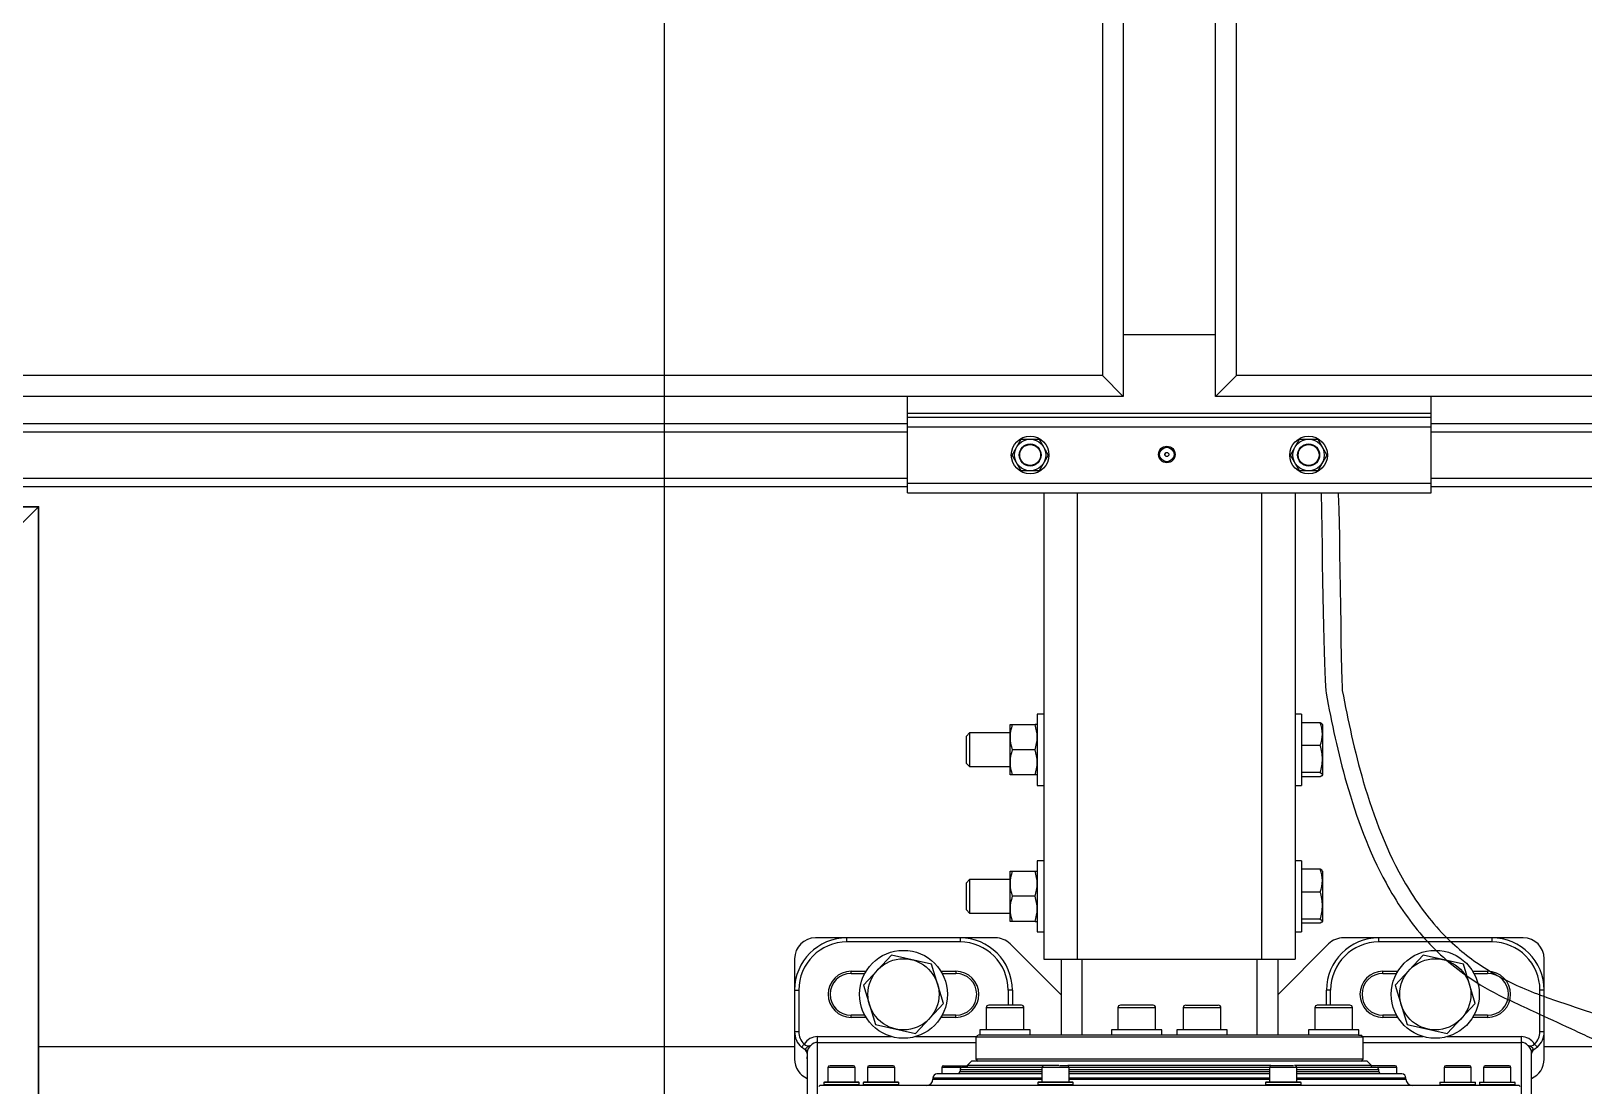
# Model space of a CAD drawing. Header units: feet. Extents: x -21 to 5170, y -254 to 1413.
# Drawn here: x 4509.1 to 4540.25, y 48.07 to 69.23 of the extents above; entities that cross this region are included whole.
import ezdxf
from ezdxf.lldxf.tags import DXFTag

# ---------------------------------------------------------------- set-up
doc = ezdxf.new("R2010")
doc.units = ezdxf.units.FT
doc.header["$MEASUREMENT"] = 0
for name, color, linetype in [('DC FEEEDERS', 1, 'Continuous'), ('E-ARRY-TABL', 9, 'Continuous'), ('PV-AG-DC1', 142, 'DC1')]:
    doc.layers.add(name, color=color, linetype=linetype)
doc.layers.add('G-NPLT', color=67, linetype='Continuous', plot=False)
doc.styles.add('NEI-A', font='arial.ttf')
tags = doc.linetypes.add('DC1', pattern='A,0.176989,-0.035266,["DC1",NEI-A,S=0.1,R=0,X=0,Y=-0.05],-0.314734,0.176989', length=0.703978).pattern_tags.tags
tags[6] = DXFTag(74, 10)

msp = doc.modelspace()

# ---------------------------------------------------------------- linework, layer by layer
at = {"layer": 'DC FEEEDERS'}
for points in [[(4509.24975, 48.86683), (4524.41734, 48.86683)], [(4539.45264, 48.86683), (4554.62024, 48.86683)]]:
    msp.add_lwpolyline(points, dxfattribs=at)
at = {"layer": 'E-ARRY-TABL'}
for p, q in [((4531.01104, 105.91648), (4531.01104, 61.90253)), ((4532.85895, 61.90253), (4532.85895, 105.91648)), ((4530.59106, 105.4965), (4530.59106, 62.32252)), ((4533.27893, 62.32252), (4533.27893, 105.4965)), ((4531.01104, 63.14148), (4532.85895, 63.14148)), ((4530.59106, 62.32252), (4441.89119, 62.32252)), ((4531.01104, 61.90253), (4530.59106, 62.32252)), ((4532.85895, 61.90253), (4533.27893, 62.32252)), ((4621.9788, 62.32252), (4533.27893, 62.32252)), ((4531.01104, 61.90253), (4441.47121, 61.90253)), ((4526.68524, 61.56655), (4526.68524, 61.90253)), ((4622.39878, 61.90253), (4532.85895, 61.90253)), ((4537.18475, 59.97062), (4537.18475, 61.90253)), ((4526.68524, 61.48255), (4526.68524, 61.56655)), ((4526.68524, 61.56655), (4537.18475, 61.56655)), ((4526.68524, 61.48255), (4537.18475, 61.48255)), ((4526.68524, 59.97062), (4526.68524, 61.48255)), ((4505.41323, 61.35656), (4526.68524, 61.35656)), ((4505.41323, 61.18857), (4526.68524, 61.18857)), ((4526.68524, 61.29356), (4537.18475, 61.29356)), ((4537.18475, 61.35656), (4558.45676, 61.35656)), ((4537.18475, 61.18857), (4558.45676, 61.18857)), ((4528.77841, 60.72659), (4528.96027, 61.04157)), ((4528.96027, 61.04157), (4529.32398, 61.04157)), ((4529.32398, 61.04157), (4529.50584, 60.72659)), ((4534.36415, 60.72659), (4534.54601, 61.04157)), ((4534.54601, 61.04157), (4534.72786, 61.04157)), ((4534.72786, 61.04157), (4534.90972, 61.04157)), ((4534.90972, 61.04157), (4535.09158, 60.72659)), ((4528.96027, 60.4116), (4528.77841, 60.72659)), ((4529.50584, 60.72659), (4529.32398, 60.4116)), ((4531.84575, 60.72659), (4531.84612, 60.71839)), ((4534.54601, 60.4116), (4534.36415, 60.72659)), ((4535.09158, 60.72659), (4534.90972, 60.4116)), ((4505.41323, 60.26461), (4526.68524, 60.26461)), ((4526.68524, 60.15962), (4537.18475, 60.15962)), ((4529.14212, 60.4116), (4528.96027, 60.4116)), ((4529.32398, 60.4116), (4529.14212, 60.4116)), ((4534.90972, 60.4116), (4534.54601, 60.4116)), ((4537.18475, 60.26461), (4558.45676, 60.26461)), ((4505.41323, 60.09662), (4526.68524, 60.09662)), ((4526.68524, 59.97062), (4537.18475, 59.97062)), ((4529.41511, 59.97062), (4529.41511, 50.61556)), ((4530.08708, 59.97062), (4530.08708, 50.61556)), ((4533.78291, 59.97062), (4533.78291, 50.61556)), ((4534.45488, 59.97062), (4534.45488, 50.61556)), ((4537.18475, 60.09662), (4558.45676, 60.09662)), ((4481.53734, 59.69558), (4509.25605, 59.69558)), ((4481.54364, 59.68928), (4509.24975, 59.68928)), ((4508.80686, 59.24639), (4509.24975, 59.68928)), ((4509.25605, 59.69558), (4509.24975, 59.68928)), ((4509.24975, 31.98317), (4509.24975, 59.68928)), ((4509.25605, 31.97687), (4509.25605, 59.69558)), ((4529.41511, 55.52933), (4529.28492, 55.52933)), ((4529.28492, 55.52933), (4529.28492, 54.1014)), ((4534.58507, 55.52933), (4534.45488, 55.52933)), ((4534.58507, 55.52933), (4534.58507, 54.1014)), ((4527.92838, 55.15135), (4527.86538, 55.08835)), ((4528.73894, 55.15135), (4527.92838, 55.15135)), ((4527.92838, 55.15135), (4527.92838, 54.47938)), ((4528.73894, 54.31139), (4528.73894, 55.31934)), ((4528.73894, 55.31934), (4529.2399, 55.31934)), ((4529.28492, 55.31934), (4529.2399, 55.31934)), ((4534.96004, 55.35696), (4534.58507, 55.35696)), ((4535.00505, 55.31934), (4535.00119, 55.32603)), ((4535.00505, 55.31934), (4535.00505, 54.31139)), ((4527.86538, 54.54238), (4527.86538, 55.08835)), ((4534.96004, 54.90176), (4534.58507, 54.90176)), ((4527.86538, 54.54238), (4527.92838, 54.47938)), ((4529.2399, 54.81537), (4528.78396, 54.81537)), ((4535.00636, 54.67468), (4535.00505, 54.67468)), ((4535.00505, 54.60631), (4535.00636, 54.60631)), ((4535.00636, 54.60597), (4535.00505, 54.60597)), ((4535.00505, 54.55402), (4535.00636, 54.55402)), ((4535.00636, 54.55061), (4535.00505, 54.55061)), ((4527.92838, 54.47938), (4528.73894, 54.47938)), ((4529.28492, 54.31139), (4528.73894, 54.31139)), ((4534.96004, 54.36017), (4534.58507, 54.36017)), ((4534.96004, 54.27377), (4534.58507, 54.27377)), ((4535.00119, 54.3047), (4535.00505, 54.31139)), ((4535.00505, 54.48224), (4535.00636, 54.48224)), ((4535.00636, 54.48191), (4535.00505, 54.48191)), ((4535.00505, 54.42995), (4535.00636, 54.42995)), ((4529.28492, 54.1014), (4529.41511, 54.1014)), ((4534.45488, 54.1014), (4534.58507, 54.1014)), ((4528.73894, 51.37153), (4528.73894, 52.37948)), ((4528.73894, 52.37948), (4529.28492, 52.37948)), ((4529.41511, 52.58947), (4529.28492, 52.58947)), ((4529.28492, 52.58947), (4529.28492, 51.16154)), ((4534.58507, 52.58947), (4534.45488, 52.58947)), ((4534.58507, 52.58947), (4534.58507, 51.16154)), ((4534.96004, 52.41709), (4534.58507, 52.41709)), ((4535.00505, 52.37948), (4535.00119, 52.38617)), ((4535.00505, 52.37948), (4535.00505, 51.37153)), ((4527.92838, 52.21149), (4527.86538, 52.14849)), ((4527.86538, 51.60251), (4527.86538, 52.14849)), ((4528.73894, 52.21149), (4527.92838, 52.21149)), ((4527.92838, 52.21149), (4527.92838, 51.53952)), ((4529.2399, 51.8755), (4528.78396, 51.8755)), ((4534.96004, 51.9619), (4534.58507, 51.9619)), ((4535.00636, 51.73482), (4535.00505, 51.73482)), ((4527.86538, 51.60251), (4527.92838, 51.53952)), ((4527.92838, 51.53952), (4528.73894, 51.53952)), ((4534.96004, 51.42031), (4534.58507, 51.42031)), ((4535.00505, 51.66644), (4535.00636, 51.66644)), ((4535.00636, 51.66611), (4535.00505, 51.66611)), ((4535.00505, 51.61416), (4535.00636, 51.61416)), ((4535.00636, 51.61075), (4535.00505, 51.61075)), ((4535.00505, 51.54238), (4535.00636, 51.54238)), ((4535.00636, 51.54204), (4535.00505, 51.54204)), ((4535.00505, 51.49009), (4535.00636, 51.49009)), ((4529.2399, 51.37153), (4528.73894, 51.37153)), ((4529.2399, 51.37153), (4529.28492, 51.37153)), ((4529.28492, 51.16154), (4529.41511, 51.16154)), ((4534.45488, 51.16154), (4534.58507, 51.16154)), ((4534.96004, 51.33391), (4534.58507, 51.33391)), ((4535.00119, 51.36483), (4535.00505, 51.37153)), ((4528.44319, 51.04394), (4524.83732, 51.04394)), ((4525.46729, 50.95994), (4525.46729, 51.04394)), ((4527.73519, 50.95994), (4525.46729, 50.95994)), ((4527.73519, 51.04394), (4527.73519, 50.95994)), ((4529.76159, 49.89949), (4528.74016, 50.92093)), ((4535.12983, 50.92093), (4534.10839, 49.89949)), ((4539.03266, 51.04394), (4535.4268, 51.04394)), ((4536.1348, 50.95994), (4536.1348, 51.04394)), ((4538.40269, 50.95994), (4536.1348, 50.95994)), ((4538.40269, 51.04394), (4538.40269, 50.95994)), ((4524.41734, 50.62396), (4524.41734, 48.60805)), ((4526.36098, 50.69862), (4525.79814, 50.09623)), ((4527.16408, 50.51238), (4526.36098, 50.69862)), ((4527.40435, 49.72375), (4527.16408, 50.51238)), ((4529.41511, 50.61556), (4534.45488, 50.61556)), ((4529.76159, 50.61556), (4529.76159, 49.09103)), ((4530.18157, 50.61556), (4530.18157, 49.09103)), ((4533.68841, 50.61556), (4533.68841, 49.09103)), ((4534.10839, 50.61556), (4534.10839, 49.09103)), ((4537.02848, 50.69862), (4536.46564, 50.09623)), ((4537.83159, 50.51238), (4537.02848, 50.69862)), ((4538.07185, 49.72375), (4537.83159, 50.51238)), ((4539.45264, 48.60805), (4539.45264, 50.62396)), ((4525.55129, 50.32997), (4525.55129, 50.37197)), ((4525.55129, 50.37197), (4525.84996, 50.37197)), ((4525.55129, 50.32997), (4525.8257, 50.32997)), ((4527.35253, 50.37197), (4527.65119, 50.37197)), ((4527.37679, 50.32997), (4527.65119, 50.32997)), ((4527.65119, 50.37197), (4527.65119, 50.32997)), ((4536.21879, 50.32997), (4536.21879, 50.37197)), ((4536.21879, 50.37197), (4536.51746, 50.37197)), ((4536.21879, 50.32997), (4536.4932, 50.32997)), ((4538.02003, 50.37197), (4538.3187, 50.37197)), ((4538.04429, 50.32997), (4538.3187, 50.32997)), ((4538.3187, 50.37197), (4538.3187, 50.32997)), ((4524.41734, 49.99399), (4524.50134, 49.99399)), ((4524.50134, 49.99399), (4524.50134, 49.16096)), ((4525.79814, 50.09623), (4526.0384, 49.3076)), ((4528.78514, 49.99399), (4528.70114, 49.99399)), ((4528.70114, 49.99399), (4528.70114, 49.69097)), ((4528.78514, 49.99399), (4528.78514, 49.69097)), ((4535.16884, 49.99399), (4535.08485, 49.99399)), ((4535.08485, 49.69097), (4535.08485, 49.99399)), ((4535.16884, 49.69097), (4535.16884, 49.99399)), ((4536.46564, 50.09623), (4536.7059, 49.3076)), ((4539.36865, 49.16096), (4539.36865, 49.99399)), ((4539.45264, 49.99399), (4539.36865, 49.99399)), ((4526.84151, 49.12136), (4527.40435, 49.72375)), ((4528.26173, 49.64058), (4528.26173, 49.19603)), ((4529.01769, 49.64058), (4528.26173, 49.64058)), ((4528.96196, 49.69097), (4528.31791, 49.69097)), ((4529.01769, 49.19603), (4529.01769, 49.64058)), ((4530.90154, 49.64058), (4530.90154, 49.19603)), ((4531.6575, 49.64058), (4530.90154, 49.64058)), ((4531.60081, 49.69097), (4530.95726, 49.69097)), ((4531.6575, 49.19603), (4531.6575, 49.64058)), ((4532.21248, 49.64058), (4532.21248, 49.19603)), ((4532.96845, 49.64058), (4532.21248, 49.64058)), ((4532.26867, 49.69097), (4532.91272, 49.69097)), ((4532.96845, 49.19603), (4532.96845, 49.64058)), ((4534.8523, 49.64058), (4534.8523, 49.19603)), ((4535.60826, 49.64058), (4534.8523, 49.64058)), ((4535.55207, 49.69097), (4534.90802, 49.69097)), ((4535.60826, 49.19603), (4535.60826, 49.64058)), ((4537.50901, 49.12136), (4538.07185, 49.72375)), ((4525.55129, 49.44802), (4525.55129, 49.49001)), ((4525.8257, 49.49001), (4525.55129, 49.49001)), ((4525.84996, 49.44802), (4525.55129, 49.44802)), ((4526.0384, 49.3076), (4526.84151, 49.12136)), ((4527.65119, 49.44802), (4527.35253, 49.44802)), ((4527.65119, 49.49001), (4527.37679, 49.49001)), ((4527.65119, 49.44802), (4527.65119, 49.49001)), ((4536.21879, 49.49001), (4536.21879, 49.44802)), ((4536.4932, 49.49001), (4536.21879, 49.49001)), ((4536.51746, 49.44802), (4536.21879, 49.44802)), ((4536.7059, 49.3076), (4537.50901, 49.12136)), ((4538.3187, 49.44802), (4538.02003, 49.44802)), ((4538.3187, 49.49001), (4538.04429, 49.49001)), ((4538.3187, 49.49001), (4538.3187, 49.44802)), ((4524.50134, 49.16096), (4524.41734, 49.16096)), ((4524.60987, 48.91368), (4524.55301, 48.85185)), ((4524.87932, 47.8439), (4524.87932, 49.06171)), ((4524.87932, 49.06171), (4526.35985, 49.06171)), ((4524.87932, 48.94658), (4528.05017, 48.94658)), ((4526.84264, 49.06171), (4528.06285, 49.06171)), ((4528.09226, 49.09112), (4528.05017, 49.04903)), ((4528.05017, 49.04903), (4528.05017, 48.60805)), ((4535.81981, 49.04903), (4528.05017, 49.04903)), ((4528.13901, 49.09103), (4528.09739, 49.09103)), ((4528.13573, 49.19603), (4528.13573, 49.09103)), ((4529.14368, 49.19603), (4528.13573, 49.19603)), ((4535.72863, 49.09103), (4528.14136, 49.09103)), ((4529.14368, 49.09103), (4529.14368, 49.19603)), ((4530.77554, 49.19603), (4530.77554, 49.09103)), ((4531.7835, 49.19603), (4530.77554, 49.19603)), ((4531.7835, 49.09103), (4531.7835, 49.19603)), ((4532.08649, 49.19603), (4532.08649, 49.09103)), ((4533.09444, 49.19603), (4532.08649, 49.19603)), ((4533.09444, 49.09103), (4533.09444, 49.19603)), ((4534.7263, 49.19603), (4534.7263, 49.09103)), ((4535.73425, 49.19603), (4534.7263, 49.19603)), ((4535.73098, 49.09103), (4535.7726, 49.09103)), ((4535.73425, 49.09103), (4535.73425, 49.19603)), ((4535.81981, 49.04903), (4535.77773, 49.09112)), ((4535.80713, 49.06171), (4537.02735, 49.06171)), ((4535.81981, 48.60805), (4535.81981, 49.04903)), ((4535.81981, 48.94658), (4538.99066, 48.94658)), ((4537.51014, 49.06171), (4538.99066, 49.06171)), ((4538.99066, 49.06171), (4538.99066, 47.8439)), ((4539.31698, 48.85185), (4539.26011, 48.91368)), ((4539.45264, 49.16096), (4539.36865, 49.16096)), ((4524.62733, 48.79725), (4524.55301, 48.85185)), ((4524.66933, 48.74644), (4524.66933, 48.61672)), ((4524.66984, 48.61663), (4524.66933, 48.60071)), ((4524.66933, 48.60071), (4524.66933, 47.81711)), ((4528.05017, 48.60805), (4528.09222, 48.566)), ((4535.81981, 48.60805), (4528.05017, 48.60805)), ((4535.77776, 48.566), (4535.81981, 48.60805)), ((4539.20065, 47.81711), (4539.20065, 48.74644)), ((4539.20341, 48.74583), (4539.20557, 48.75168)), ((4539.31698, 48.85185), (4539.24265, 48.79725)), ((4525.08577, 48.4451), (4525.08577, 48.14498)), ((4525.63174, 48.4451), (4525.08577, 48.4451)), ((4525.59777, 48.4787), (4525.12854, 48.4787)), ((4525.63174, 48.14498), (4525.63174, 48.4451)), ((4525.87896, 48.4451), (4525.87896, 48.14498)), ((4526.42493, 48.4451), (4525.87896, 48.4451)), ((4526.39019, 48.4787), (4525.91265, 48.4787)), ((4526.42493, 48.14498), (4526.42493, 48.4451)), ((4529.3781, 48.31407), (4527.27321, 48.31407)), ((4527.36967, 48.4451), (4527.36967, 48.31407)), ((4527.76644, 48.4451), (4527.36967, 48.4451)), ((4527.40748, 48.4787), (4527.87841, 48.4787)), ((4527.70794, 48.32485), (4527.6831, 48.31407)), ((4527.73519, 48.39806), (4527.73519, 48.36417)), ((4529.3781, 48.39806), (4527.73519, 48.39806)), ((4527.73519, 48.36417), (4529.3781, 48.36417)), ((4529.38004, 48.44006), (4527.77719, 48.44006)), ((4527.96623, 48.56611), (4527.88218, 48.48206)), ((4527.88218, 48.48206), (4527.88218, 48.44006)), ((4529.71666, 48.48206), (4527.88218, 48.48206)), ((4535.90381, 48.56606), (4527.96618, 48.56606)), ((4529.3781, 48.4451), (4529.3781, 48.14498)), ((4529.92408, 48.4451), (4529.3781, 48.4451)), ((4529.89038, 48.4787), (4529.73296, 48.4787)), ((4533.96888, 48.48206), (4529.9011, 48.48206)), ((4529.92408, 48.14498), (4529.92408, 48.4451)), ((4533.94591, 48.39806), (4529.92408, 48.39806)), ((4529.92408, 48.36417), (4533.94591, 48.36417)), ((4533.94591, 48.31407), (4529.92408, 48.31407)), ((4533.94785, 48.44006), (4529.92421, 48.44006)), ((4533.94591, 48.4451), (4533.94591, 48.14498)), ((4534.49188, 48.4451), (4533.94591, 48.4451)), ((4534.42621, 48.4787), (4533.97988, 48.4787)), ((4535.9878, 48.48206), (4534.44507, 48.48206)), ((4534.49188, 48.14498), (4534.49188, 48.4451)), ((4536.1348, 48.39806), (4534.49188, 48.39806)), ((4534.49188, 48.36417), (4536.1348, 48.36417)), ((4536.59678, 48.31407), (4534.49188, 48.31407)), ((4536.0928, 48.44006), (4534.49202, 48.44006)), ((4535.9878, 48.48206), (4535.90376, 48.56611)), ((4535.9878, 48.44006), (4535.9878, 48.48206)), ((4536.46672, 48.4787), (4535.98794, 48.4787)), ((4536.50032, 48.4451), (4536.10451, 48.4451)), ((4536.1348, 48.36417), (4536.1348, 48.39806)), ((4536.18689, 48.31407), (4536.16205, 48.32485)), ((4536.50032, 48.31407), (4536.50032, 48.4451)), ((4537.44505, 48.4451), (4537.44505, 48.15028)), ((4537.99103, 48.4451), (4537.44505, 48.4451)), ((4537.95321, 48.4787), (4537.48229, 48.4787)), ((4537.99103, 48.15028), (4537.99103, 48.4451)), ((4538.23825, 48.4451), (4538.23825, 48.14498)), ((4538.78422, 48.4451), (4538.23825, 48.4451)), ((4538.74938, 48.4787), (4538.27275, 48.4787)), ((4538.78422, 48.14498), (4538.78422, 48.4451)), ((4524.92132, 48.08308), (4524.90032, 48.06208)), ((4538.94867, 48.08308), (4524.92132, 48.08308)), ((4525.01022, 48.15033), (4525.00177, 48.14188)), ((4525.00177, 48.14188), (4525.00177, 48.09148)), ((4525.71574, 48.14188), (4525.00177, 48.14188)), ((4525.00177, 48.09148), (4525.01017, 48.08308)), ((4525.71574, 48.09148), (4525.00177, 48.09148)), ((4525.70435, 48.15028), (4525.01611, 48.15028)), ((4525.71574, 48.14188), (4525.70728, 48.15033)), ((4525.70734, 48.08308), (4525.71574, 48.09148)), ((4525.71574, 48.09148), (4525.71574, 48.14188)), ((4525.80341, 48.15033), (4525.79496, 48.14188)), ((4525.79496, 48.14188), (4525.79496, 48.09148)), ((4526.50893, 48.14188), (4525.79496, 48.14188)), ((4525.79496, 48.09148), (4525.80336, 48.08308)), ((4526.50893, 48.09148), (4525.79496, 48.09148)), ((4526.49392, 48.15028), (4525.80866, 48.15028)), ((4526.50893, 48.14188), (4526.50048, 48.15033)), ((4526.50053, 48.08308), (4526.50893, 48.09148)), ((4526.50893, 48.09148), (4526.50893, 48.14188)), ((4526.65656, 48.08663), (4526.65656, 48.08308)), ((4526.81985, 48.08604), (4526.81985, 48.08308)), ((4526.91024, 48.08308), (4526.91024, 48.08663)), ((4526.92324, 48.08604), (4526.92324, 48.08308)), ((4527.0726, 48.08308), (4527.0726, 48.08605)), ((4527.18921, 48.23007), (4527.18921, 48.20907)), ((4529.3781, 48.23007), (4527.18921, 48.23007)), ((4527.18921, 48.20907), (4529.3781, 48.20907)), ((4528.79961, 48.08657), (4528.79961, 48.08308)), ((4528.99737, 48.08308), (4528.99737, 48.08657)), ((4529.08712, 48.08614), (4529.08712, 48.08308)), ((4529.14265, 48.0864), (4529.14265, 48.08308)), ((4529.2808, 48.08308), (4529.2808, 48.0864)), ((4529.30256, 48.15033), (4529.29411, 48.14188)), ((4529.29411, 48.14188), (4529.29411, 48.09148)), ((4530.00807, 48.14188), (4529.29411, 48.14188)), ((4529.29411, 48.09148), (4529.30251, 48.08308)), ((4530.00807, 48.09148), (4529.29411, 48.09148)), ((4529.99509, 48.15028), (4529.30383, 48.15028)), ((4533.94591, 48.23007), (4529.92408, 48.23007)), ((4529.92408, 48.20907), (4533.94591, 48.20907)), ((4530.00807, 48.14188), (4529.99962, 48.15033)), ((4529.99967, 48.08308), (4530.00807, 48.09148)), ((4530.00807, 48.09148), (4530.00807, 48.14188)), ((4531.87138, 48.08641), (4531.87138, 48.08308)), ((4532.00946, 48.08308), (4532.00946, 48.08641)), ((4533.87037, 48.15033), (4533.86191, 48.14188)), ((4533.86191, 48.14188), (4533.86191, 48.09148)), ((4534.57588, 48.14188), (4533.86191, 48.14188)), ((4533.86191, 48.09148), (4533.87031, 48.08308)), ((4534.57588, 48.09148), (4533.86191, 48.09148)), ((4534.56748, 48.15028), (4533.87031, 48.15028)), ((4536.68077, 48.23007), (4534.49188, 48.23007)), ((4534.49188, 48.20907), (4536.68077, 48.20907)), ((4534.57588, 48.14188), (4534.56743, 48.15033)), ((4534.56748, 48.08308), (4534.57588, 48.09148)), ((4534.57588, 48.09148), (4534.57588, 48.14188)), ((4534.70573, 48.08653), (4534.70573, 48.08308)), ((4534.8989, 48.08308), (4534.8989, 48.08653)), ((4534.97546, 48.08642), (4534.97546, 48.08308)), ((4535.07198, 48.08609), (4535.07198, 48.08308)), ((4535.18536, 48.08308), (4535.18536, 48.08606)), ((4536.68077, 48.20907), (4536.68077, 48.23007)), ((4536.88388, 48.08641), (4536.88388, 48.08308)), ((4537.03652, 48.08604), (4537.03652, 48.08308)), ((4537.13609, 48.08308), (4537.13609, 48.08641)), ((4537.18797, 48.08308), (4537.18797, 48.08604)), ((4537.29314, 48.08308), (4537.29314, 48.08604)), ((4537.36951, 48.15033), (4537.36106, 48.14188)), ((4537.36106, 48.14188), (4537.36106, 48.09148)), ((4538.07502, 48.14188), (4537.36106, 48.14188)), ((4537.36106, 48.09148), (4537.36946, 48.08308)), ((4538.07502, 48.09148), (4537.36106, 48.09148)), ((4537.37404, 48.15028), (4538.0653, 48.15028)), ((4538.07502, 48.14188), (4538.06657, 48.15033)), ((4538.06662, 48.08308), (4538.07502, 48.09148)), ((4538.07502, 48.09148), (4538.07502, 48.14188)), ((4538.1627, 48.15033), (4538.15425, 48.14188)), ((4538.15425, 48.14188), (4538.15425, 48.09148)), ((4538.86822, 48.14188), (4538.15425, 48.14188)), ((4538.15425, 48.09148), (4538.16265, 48.08308)), ((4538.86822, 48.09148), (4538.15425, 48.09148)), ((4538.16926, 48.15028), (4538.85452, 48.15028)), ((4538.86822, 48.14188), (4538.85976, 48.15033)), ((4538.85982, 48.08308), (4538.86822, 48.09148)), ((4538.86822, 48.09148), (4538.86822, 48.14188)), ((4538.96966, 48.06208), (4538.94867, 48.08308))]:
    msp.add_line(p, q, dxfattribs=at)
at = {"layer": 'E-ARRY-TABL', "flags": 128}
for points in [[(4531.85633, 60.76875), (4531.85254, 60.76074), (4531.84575, 60.72659)], [(4534.99937, 55.32499), (4534.99142, 55.33692), (4534.96004, 55.35696)], [(4534.96004, 54.36017), (4534.99269, 54.33901), (4535.00187, 54.32806), (4535.00505, 54.31697)], [(4535.00505, 54.31697), (4535.0048, 54.3139), (4534.99142, 54.29381), (4534.96004, 54.27377)], [(4534.99937, 52.38512), (4534.99142, 52.39706), (4534.96004, 52.41709)], [(4534.96004, 51.42031), (4534.99269, 51.39915), (4535.00187, 51.3882), (4535.00505, 51.37711)], [(4535.00505, 51.37711), (4535.0048, 51.37404), (4534.99142, 51.35394), (4534.96004, 51.33391)], [(4524.63425, 48.80444), (4524.63122, 48.79781), (4524.62733, 48.79725)], [(4524.74249, 48.88561), (4524.72229, 48.87584), (4524.67622, 48.85436), (4524.6468, 48.8312), (4524.63832, 48.81674), (4524.63425, 48.80444)], [(4539.23574, 48.80444), (4539.23564, 48.80483), (4539.23484, 48.80779), (4539.23159, 48.8169), (4539.22314, 48.8312), (4539.19369, 48.85429), (4539.18118, 48.86041), (4539.15953, 48.87029), (4539.14757, 48.87589), (4539.12749, 48.88561)], [(4539.20065, 48.74644), (4539.19981, 48.75767), (4539.19968, 48.75831)], [(4539.24265, 48.79725), (4539.23875, 48.79782), (4539.23574, 48.80444)]]:
    msp.add_lwpolyline(points, dxfattribs=at)
at = {"layer": 'E-ARRY-TABL'}
for centre, radius in [((4529.14212, 60.72659), 0.37798), ((4534.72786, 60.72659), 0.37798), ((4529.14212, 60.72659), 0.31499), ((4529.14212, 60.72659), 0.22066), ((4529.14212, 60.72659), 0.20999), ((4531.88379, 60.73697), 0.16589), ((4531.88379, 60.73697), 0.14489), ((4531.88379, 60.73697), 0.042), ((4534.72786, 60.72659), 0.31499), ((4534.72786, 60.72659), 0.22066), ((4534.72786, 60.72659), 0.20999), ((4526.60124, 49.90999), 0.88196), ((4537.26874, 49.90999), 0.88196), ((4526.60124, 49.90999), 0.71397), ((4537.26874, 49.90999), 0.71397)]:
    msp.add_circle(centre, radius, dxfattribs=at)
for centre, radius, start, end in [((4529.53138, 55.05581), 0.79252, 160.57825, 179.165592), ((4528.49248, 55.05581), 0.79252, 0.834408, 19.42175), ((4534.33604, 55.11529), 0.66915, 1.204416, 21.170467), ((4529.53651, 55.07981), 0.79766, 180.894824, 199.361334), ((4528.48735, 55.07981), 0.79766, 340.638666, 359.105176), ((4534.36314, 55.13806), 0.64196, 338.402092, 359.223025), ((4534.1195, 54.62291), 0.88559, 0.521675, 18.353897), ((4529.53294, 54.55156), 0.79409, 160.596747, 179.147095), ((4529.52703, 54.57414), 0.78816, 180.782464, 199.473694), ((4528.49091, 54.55156), 0.79409, 0.852905, 19.403253), ((4528.49683, 54.57414), 0.78816, 340.526306, 359.217536), ((4534.12806, 54.63761), 0.87701, 341.558225, 359.566203), ((4529.53138, 52.11595), 0.79252, 160.57825, 179.165592), ((4528.49248, 52.11595), 0.79252, 0.834408, 19.42175), ((4534.33604, 52.17543), 0.66915, 1.204416, 21.170467), ((4529.53651, 52.13995), 0.79766, 180.894824, 199.361334), ((4528.48735, 52.13995), 0.79766, 340.638666, 359.105176), ((4534.36314, 52.1982), 0.64196, 338.402092, 359.223025), ((4529.53294, 51.61169), 0.79409, 160.596747, 179.147095), ((4528.49091, 51.61169), 0.79409, 0.852905, 19.403253), ((4534.1195, 51.68304), 0.88559, 0.521675, 18.353897), ((4529.52703, 51.63428), 0.78816, 180.782464, 199.473694), ((4528.49683, 51.63428), 0.78816, 340.526306, 359.217536), ((4534.12806, 51.69775), 0.87701, 341.558225, 359.566203), ((4525.46729, 49.99399), 1.04995, 90, 180), ((4524.83732, 50.62396), 0.41998, 90, 180), ((4525.46729, 49.99399), 0.96595, 90, 180), ((4527.73519, 49.99399), 1.04995, 0, 90), ((4527.73519, 49.99399), 0.96595, 0, 90), ((4528.44319, 50.62396), 0.41998, 45, 90), ((4536.1348, 49.99399), 1.04995, 90, 180), ((4535.4268, 50.62396), 0.41998, 90, 135), ((4536.1348, 49.99399), 0.96595, 90, 180), ((4538.40269, 49.99399), 1.04995, 0, 90), ((4538.40269, 49.99399), 0.96595, 0, 90), ((4539.03266, 50.62396), 0.41998, 0, 90), ((4525.55129, 49.90999), 0.46198, 90, 270), ((4525.55129, 49.90999), 0.41998, 90, 270), ((4527.65119, 49.90999), 0.46198, 270, 90), ((4527.65119, 49.90999), 0.41998, 270, 90), ((4536.21879, 49.90999), 0.46198, 90, 270), ((4536.21879, 49.90999), 0.41998, 90, 270), ((4538.3187, 49.90999), 0.46198, 270, 90), ((4538.3187, 49.90999), 0.41998, 270, 90), ((4528.31212, 49.64058), 0.0504, 90, 180), ((4528.96729, 49.64058), 0.0504, 0, 90), ((4530.95194, 49.64058), 0.0504, 90, 180), ((4531.6071, 49.64058), 0.0504, 0, 90), ((4532.26288, 49.64058), 0.0504, 90, 180), ((4532.91805, 49.64058), 0.0504, 0, 90), ((4534.90269, 49.64058), 0.0504, 90, 180), ((4535.55786, 49.64058), 0.0504, 0, 90), ((4524.83732, 49.16096), 0.41998, 180, 227.392875), ((4524.83732, 49.16096), 0.33598, 180, 227.392875), ((4524.8839, 48.73415), 0.3276, 90.800368, 146.769153), ((4524.69561, 48.99106), 0.11549, 222.068673, 293.985469), ((4524.8814, 48.75789), 0.1887, 90.632135, 137.403752), ((4538.98609, 48.73415), 0.3276, 33.230847, 89.199632), ((4538.98858, 48.75789), 0.1887, 42.596209, 89.367904), ((4539.17426, 48.99159), 0.11594, 246.17308, 317.773115), ((4539.03266, 49.16096), 0.33598, 312.607125, 360), ((4539.03266, 49.16096), 0.41998, 312.607125, 0), ((4524.83732, 48.60805), 0.41998, 180, 246.421822), ((4524.58534, 48.72451), 0.084, 0, 60), ((4524.58472, 48.72431), 0.08464, 14.731954, 58.975125), ((4524.60054, 48.74444), 0.06882, 1.667662, 60.675164), ((4524.87871, 48.72518), 0.21045, 130.334081, 174.201912), ((4524.7585, 49.12341), 0.47248, 259.121196, 259.506047), ((4524.38358, 48.65554), 0.28889, 352.258761, 0.652441), ((4538.96949, 48.71189), 0.23482, 11.400691, 47.710962), ((4539.26944, 48.74444), 0.06882, 119.324836, 178.332338), ((4539.28465, 48.72451), 0.084, 120, 180), ((4539.03266, 48.60805), 0.41998, 293.578178, 0), ((4539.28206, 48.72759), 0.08019, 120.276012, 162.517728), ((4525.11936, 48.4451), 0.0336, 90, 180), ((4525.59814, 48.4451), 0.0336, 0, 90), ((4525.91256, 48.4451), 0.0336, 90, 180), ((4526.39133, 48.4451), 0.0336, 0, 90), ((4527.27321, 48.23007), 0.084, 90, 180), ((4527.40327, 48.4451), 0.0336, 90, 180), ((4527.69319, 48.36417), 0.042, 290.556045, 0), ((4527.77719, 48.39806), 0.042, 90, 180), ((4529.4117, 48.4451), 0.0336, 90, 180), ((4529.89048, 48.4451), 0.0336, 0, 90), ((4533.97951, 48.4451), 0.0336, 90, 180), ((4534.45829, 48.4451), 0.0336, 0, 90), ((4536.0928, 48.39806), 0.042, 0, 90), ((4536.1768, 48.36417), 0.042, 180, 249.443955), ((4536.46672, 48.4451), 0.0336, 0, 90), ((4536.59678, 48.23007), 0.084, 0, 90), ((4537.47865, 48.4451), 0.0336, 90, 180), ((4537.95743, 48.4451), 0.0336, 0, 90), ((4538.27184, 48.4451), 0.0336, 90, 180), ((4538.75062, 48.4451), 0.0336, 0, 90), ((4527.06322, 48.20907), 0.12599, 274.267987, 0), ((4536.80677, 48.20907), 0.12599, 180, 270)]:
    msp.add_arc(centre, radius, start, end, dxfattribs=at)
at = {"layer": 'G-NPLT'}
msp.add_lwpolyline([(4521.80695, 315.58045), (5169.98877, 315.58045), (5169.98877, -144.6313), (4521.80695, -144.6313)], close=True, dxfattribs=at)
at = {"layer": 'PV-AG-DC1'}
for points, knots in [([(4534.97916, 59.97062), (4535.01002, 58.01152), (4535.04253, 56.1306), (4535.18691, 55.35621), (4535.31757, 54.74699), (4535.68617, 53.45578), (4535.93586, 52.77479), (4536.4864, 51.76699), (4536.72625, 51.4074), (4537.27126, 50.77988), (4537.57251, 50.50694), (4538.1378, 50.11274), (4538.38579, 49.97105), (4538.63991, 49.84767), (4538.71196, 49.81269), (4538.78449, 49.77919), (4538.85702, 49.74568), (4539.02333, 49.66886), (4539.18964, 49.59203), (4539.35595, 49.51521), (4539.59585, 49.40439), (4539.83576, 49.29357), (4540.07566, 49.18275), (4540.20127, 49.12472), (4540.32687, 49.0667), (4540.45248, 49.00868)], [7.47877278, 7.47877278, 7.47877278, 7.47877278, 7.9877747, 7.9877747, 9.62277321, 9.62277321, 11.50333496, 11.50333496, 12.62233368, 12.62233368, 13.6409475, 13.6409475, 14.3830075, 14.3830075, 14.3830075, 14.59337778, 14.59337778, 14.59337778, 15.07571963, 15.07571963, 15.07571963, 15.77151121, 15.77151121, 15.77151121, 16.13580442, 16.13580442, 16.13580442, 16.13580442]), ([(4535.3183, 59.97062), (4535.34559, 59.97062), (4535.37415, 56.16579), (4535.51658, 55.40214), (4535.65003, 54.78382), (4536.03417, 53.46047), (4536.30099, 52.7604), (4536.87631, 51.77819), (4537.11392, 51.44881), (4537.61867, 50.91334), (4537.87381, 50.69655), (4538.41836, 50.32931), (4538.70725, 50.17585), (4539.17022, 49.97288), (4539.3378, 49.90746), (4539.50781, 49.84767), (4539.55833, 49.8299), (4539.60907, 49.81263), (4539.65981, 49.79536), (4539.93413, 49.70197), (4540.20845, 49.60859), (4540.48278, 49.51521), (4540.65322, 49.45719), (4540.82367, 49.39916), (4540.99411, 49.34114)], [7.54142113, 7.54142113, 7.54142113, 7.54142113, 7.98993795, 7.98993795, 9.67658056, 9.67658056, 11.68586125, 11.68586125, 12.79963808, 12.79963808, 13.7036105, 13.7036105, 14.60758292, 14.60758292, 15.10582563, 15.10582563, 15.10582563, 15.25390059, 15.25390059, 15.25390059, 16.0544781, 16.0544781, 16.0544781, 16.55190452, 16.55190452, 16.55190452, 16.55190452])]:
    msp.add_open_spline(points, degree=3, knots=knots, dxfattribs=at)

doc.saveas('drawing.dxf')
